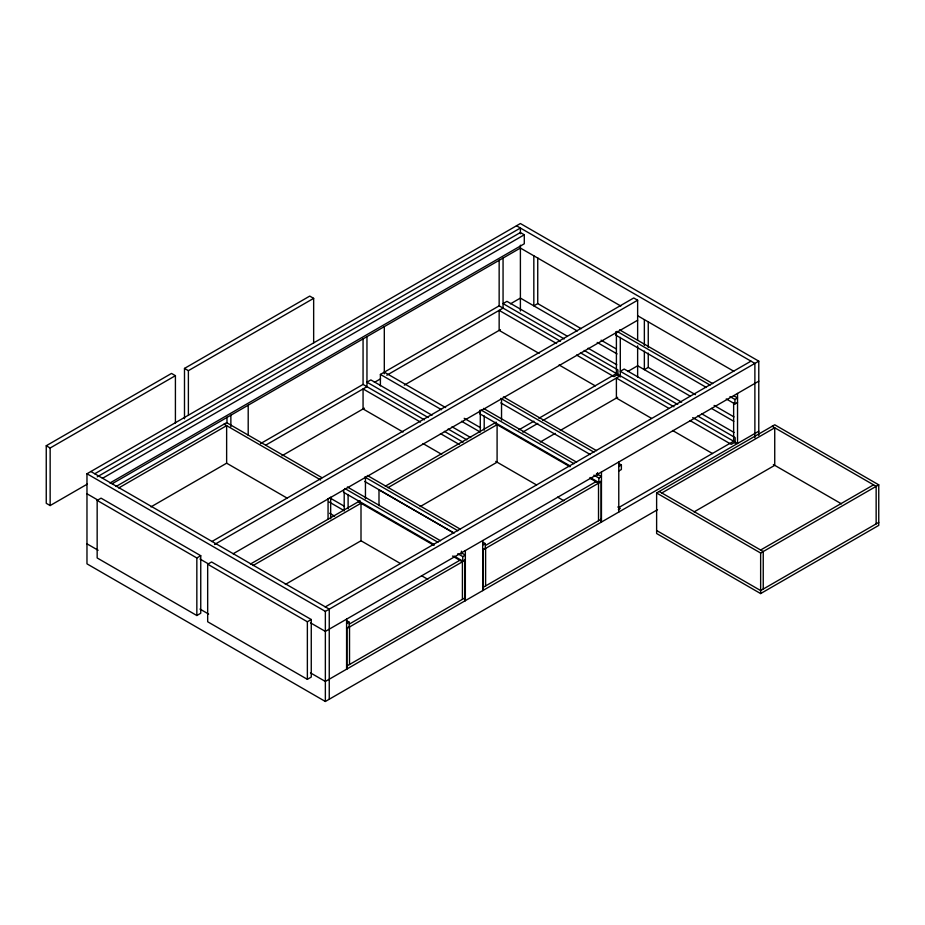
<?xml version="1.0" encoding="UTF-8"?>
<svg xmlns="http://www.w3.org/2000/svg" width="925" height="925" viewBox="0 0 925 925"><rect width="100%" height="100%" fill="white"/><g stroke="black" fill="none" stroke-linecap="round" stroke-linejoin="round"><path stroke-width="1.39" d="M87.355 484.076L50.147 505.559L46.25 503.304L46.25 445.746L171.507 373.434L175.415 375.677L175.415 423.164M184.491 418.771L184.491 368.416L309.748 296.092L313.656 298.347L313.656 342.955M46.25 445.746L50.147 448.001L175.415 375.677M184.491 368.416L188.388 370.659L313.656 298.347M657.525 509.698L325.357 701.474L86.973 563.845L86.973 473.762L520.393 223.526L758.778 361.155L758.778 435.513M94.766 473.762L520.393 228.024L520.393 233.748M97.264 476.826L520.393 232.533L524.29 234.788L524.29 243.795L109.902 483.035M102.421 478.352L524.29 234.788M112.11 483.775L520.393 248.05L620.802 306.025M116.099 486.469L226.637 422.644L321.993 477.705M97.16 500.413L101.056 498.159L200.748 555.717L200.748 613.263L196.84 615.518L97.16 557.96L97.16 500.413L196.84 557.96L200.748 555.717M118.701 487.972L226.637 425.65L226.637 463.194L150.96 506.888M260.549 443.607L363.062 384.43L424.39 419.834M380.395 385.852L380.395 374.417L499.153 305.851L560.492 341.256M265.706 445.145L366.959 386.685L366.959 336.631M374.394 382.395L380.58 378.811M386.8 375.226L503.061 308.106L503.061 258.052M510.484 303.816L520.393 298.093L577.316 330.965M581.224 328.71L537.737 303.597L533.829 305.851L533.829 255.809M281.998 455.748L364.369 408.191M404.317 385.135L500.425 329.647M211.86 541.541L633.741 297.966L637.637 300.22L637.637 340.169M214.508 544.513L637.637 300.22M207.674 564.215L211.582 561.972L311.262 619.519L311.262 677.077L307.366 679.332L207.674 621.773L207.674 564.215L307.366 621.773L311.262 619.519M233.1 553.798L637.637 320.247M250.455 564.042L360.137 500.726M385.309 486.192L496.228 422.147M253.057 565.545L361.004 503.223L361.004 540.767L285.316 584.461M387.91 487.695L497.095 424.656L497.095 462.188L420.17 506.599M518.89 429.836L533.887 421.176M538.893 418.285L616.397 373.538L616.397 332.272M617.912 374.417L614.015 376.672L576.564 355.05M522.787 432.091L537.795 423.43M542.79 420.54L620.293 375.793M627.728 371.503L637.637 365.78L690.327 396.201M695.473 394.674L648.252 367.41L644.355 369.665L644.355 351.072M540.281 442.011L555.254 433.363M560.249 430.483L617.669 397.334M325.195 606.973L750.973 361.155M86.973 473.762L325.357 611.39L758.778 361.155M758.778 381.169L325.357 631.405L310.488 622.826M346.586 623.647L349.188 622.155L349.188 626.653L346.586 628.156M457.783 553.717L462.754 556.584L465.344 555.092L461.621 552.942M482.688 545.079L485.29 543.576L485.29 548.086L482.688 549.577M593.873 475.149L598.845 478.017L601.447 476.514L596.475 473.646M618.779 466.501L621.38 464.998L621.38 469.507L618.779 471.01M729.975 396.571L734.936 399.438L737.537 397.935L733.814 395.784M349.396 624.028L459.829 560.284M485.498 545.461L595.92 481.705M454.059 556.075L462.754 561.093L465.344 559.59M590.15 477.497L598.845 482.515L601.447 481.012M726.252 398.929L734.936 403.947L737.537 402.444M618.628 507.628L733.641 441.225L733.641 402.618M346.921 666L465.021 597.816M483.012 587.433L601.123 519.237M618.351 509.548L620.293 508.415L617.808 506.981M735.155 442.104L731.259 444.358L690.062 420.574M758.778 431.223L325.357 681.459L310.488 672.88M656.623 492.979L774.734 424.795L878.75 484.85L878.75 525.388L760.639 593.572L656.623 533.517L656.623 492.979L760.639 553.034L878.75 484.85M661.826 492.979L774.734 427.789L774.734 465.333L694.085 511.895M760.639 550.028L873.547 484.85M878.75 522.382L760.639 590.566L656.623 530.511M516.497 225.781L754.881 363.409L754.881 437.768M637.637 315.737L733.814 371.26M619.588 329.843L712.712 383.597M616.987 331.347L710.111 385.101M706.388 387.459L615.749 335.127L615.749 331.751M772.132 426.286L876.148 486.342L876.148 523.885M601.1 340.18L616.004 348.794M714.112 405.428L733.987 416.909M597.203 342.435L617.079 353.917M711.452 408.399L733.814 421.314M566.886 335.948L506.958 301.353L503.061 303.597L564.227 338.92M588.103 348.205L616.825 364.774M681.632 402.19L624.202 369.04L620.293 371.295L677.724 404.445M701.601 413.729L734.068 432.472M584.207 350.448L617.912 369.908L617.912 375.631M697.704 415.984L735.155 437.606L735.155 443.318M580.461 352.795L673.978 406.792M692.709 417.603L737.537 443.48L737.537 393.437M773.369 464.547L841.472 503.859M556.584 343.51L499.153 310.361L499.153 330.375L539.102 353.442M668.833 408.318L616.397 378.047L616.397 398.062L651.35 418.25M559.082 364.97L595.284 385.875M672.579 430.495L712.528 453.562M503.431 396.906L596.556 450.66M618.894 463.564L621.38 464.998M500.83 398.409L593.954 452.163M659.224 491.476L763.241 551.531L763.241 589.075M500.83 402.907L590.231 454.522M483.498 408.411L576.61 462.176M480.896 409.914L574.009 463.679M570.286 466.027L479.647 413.706L479.647 410.33M494.493 423.153L570.043 466.767M589.849 478.202L598.521 483.208L598.521 520.74M384.303 372.162L445.63 407.578M464.2 418.297L480.584 427.755M380.395 374.417L441.572 409.74M461.552 421.268L480.272 432.079L480.306 410.839M432.033 415.244L370.867 379.921L366.959 382.175L428.136 417.499M452.013 426.772L470.744 437.583M448.116 429.027L466.836 439.837M444.37 431.362L463.09 442.185M495.731 461.402L536.604 484.989M557.659 497.153L563.845 500.726M420.493 422.089L363.062 388.928L363.062 408.954L403.011 432.01M440.462 433.617L459.193 444.428M422.991 443.549L441.711 454.36M367.341 475.473L460.453 529.239M482.804 542.143L485.29 543.576M364.739 476.976L457.852 530.742M364.739 481.486L454.129 533.089M453.296 532.731L378.996 489.834L378.996 505.721M347.395 486.989L440.52 540.755M344.794 488.493L437.918 542.247M434.195 544.605L343.557 492.273L343.557 490.03M224.035 424.147L320.628 479.913M358.403 501.72L433.941 545.334M452.522 556.064L462.419 561.776L462.419 599.319M329.358 497.592L344.493 506.333M329.196 502.009L344.181 510.658M329.647 513.271L334.642 516.162M226.521 463.113L287.201 498.147M360.877 540.686L400.502 563.568M421.557 575.72L427.755 579.293M90.87 471.507L329.254 609.136L329.254 699.219M346.713 620.721L349.188 622.155M86.973 493.777L98.119 500.217M199.973 559.024L208.634 564.019M86.973 543.831L98.119 550.259M199.973 609.066L208.634 614.073M760.639 553.034L760.639 593.572M734.936 399.438L734.936 403.947M648.252 321.657L648.252 347.395M648.252 353.107L648.252 367.41M644.355 319.611L644.355 345.349M637.637 345.858L637.637 377.227M620.293 337.371L620.293 377.007M618.779 462.003L618.779 512.045M601.447 472.004L601.447 522.058M601.123 522.243L601.123 481.705L483.012 549.889L483.012 590.428M598.845 478.017L598.845 482.515M597.55 472.617L597.55 475.473M537.737 257.844L537.737 303.597M520.393 245.183L520.393 310.962M501.535 398.814L501.535 420.158M499.153 260.098L499.153 305.851M485.613 548.398L485.613 585.93M484.203 415.938L484.203 430.171M482.688 540.57L482.688 590.624M465.344 550.583L465.344 600.626M465.021 600.822L465.021 560.284L346.921 628.468L346.921 669.006M462.754 556.584L462.754 561.093M461.448 551.196L461.448 554.052M384.303 326.618L384.303 373.804M365.444 477.392L365.444 498.737M363.062 338.666L363.062 384.43M349.523 626.965L349.523 664.508M348.112 494.517L348.112 508.75M346.586 619.149L346.586 669.191M344.204 492.262L344.204 510.762M330.664 497.141L330.664 518.798M328.063 498.644L328.063 518.856M325.357 611.39L325.357 701.474M307.366 621.773L307.366 679.332M248.201 405.196L248.201 435.224M230.868 415.209L230.868 426.645M226.972 417.244L226.972 422.968M196.84 557.96L196.84 615.518M188.388 370.659L188.388 415.267M50.147 448.001L50.147 505.559"/></g></svg>
